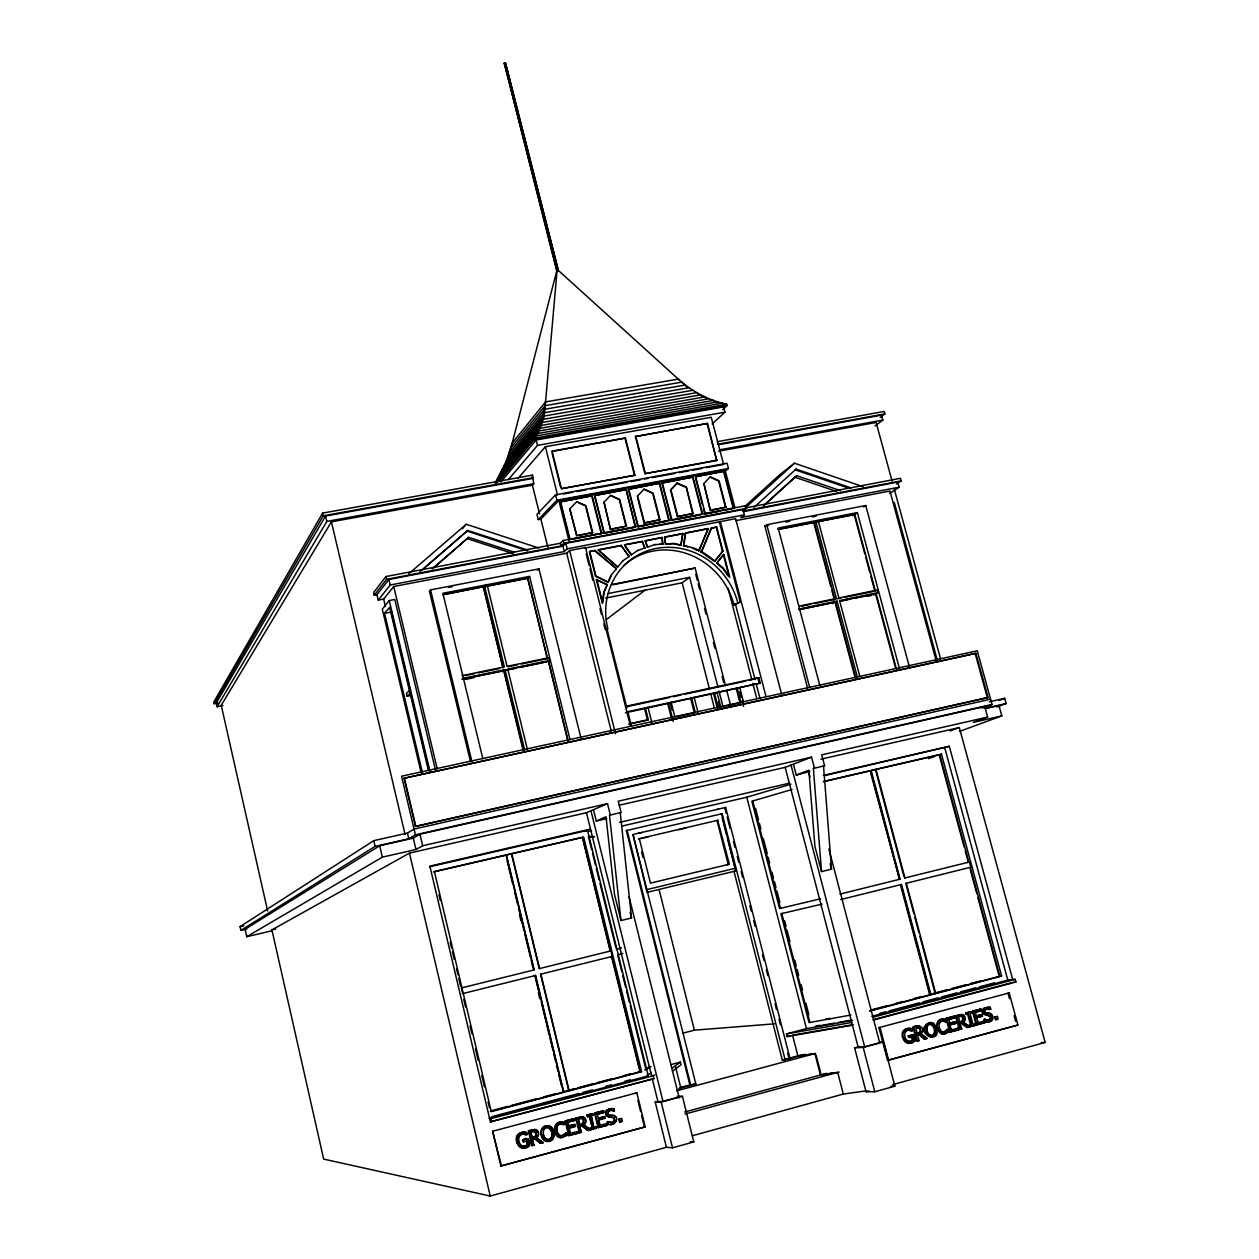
<?xml version="1.0" encoding="UTF-8"?>
<svg xmlns="http://www.w3.org/2000/svg" width="1259" height="1259" viewBox="0 0 1259 1259"><rect width="100%" height="100%" fill="white"/><g stroke="black" fill="none" stroke-linecap="round" stroke-linejoin="round"><path stroke-width="1.5" d="M616.281 1120.022L616.312 1119.109M544.455 414.29L557.17 269.347L686.769 386.796M722.745 409.6L727.041 405.634L726.695 404.312C708.738 400.283 691.931 391.486 678.302 379.116L545.54 401.889L542.535 419.452L536.838 433.663L496.172 483.346M936.051 1032.978L936.098 1030.082M680.867 545.367L682.819 533.486L680.867 545.367L673.046 543.715L665.208 544.156L673.471 543.384L681.292 545.037M683.511 545.934L685.164 533.297L708.361 528.56L699.013 550.875C697.344 547.539 675.485 544.03 688.185 546.925M683.936 545.603L685.604 532.95L708.361 528.56M964.504 1018.814L963.717 1021.191M507.692 460.511L557.17 269.347L557.973 270.858L556.73 271.047L504.277 63.107L505.52 62.95L558.304 270.37L505.52 62.95M713.428 400.409L538.191 431.129L495.369 482.512L506.134 461.439L512.177 443.152L545.54 401.889M556.793 1126.301L556.635 1131.054M539.891 428.973L544.297 416.068M698.572 551.206L707.92 528.906M701.027 552.418L711.13 528.292L716.67 526.97L722.934 551.017L714.955 561.058C700.272 549.396 692.057 546.233 714.514 561.388L722.934 551.017M701.468 552.087L711.571 527.946M992.265 1018.799L989.086 1021.647M607.31 584.569L603.785 592.186L602.274 603.077L596.373 579.691L607.31 584.569L604.178 591.872L602.652 602.762L596.766 579.36M589.826 553.661L595.523 576.276L607.987 582.429L611.119 575.143L616.454 568.753L595.003 550.435L589.731 551.442L595.9 575.961L608.38 582.114L611.512 574.828M616.076 1120.888L613.589 1123.547L609.86 1124.303M926.781 1025.739L926.876 1032.238M496.644 482.213L506.842 462.179M921.179 1032.71L921.761 1031.593M938.6 1023.252L940.221 1021.379L943.133 1020.876M543.211 1129.953C548.735 1121.092 557.58 1137.758 548.782 1139.489M935.689 1034.174L932.179 1037.148M216.296 703.041L325.562 516.033L532.415 478.483L532.431 475.131L322.619 513.121L213.841 701.908L214.25 703.734L218.106 702.963M214.25 703.734L323.248 515.812L322.619 513.121M537.923 1135.398L536.192 1137.585L543.164 1142.668L536.192 1137.585M222.89 705.528L217.13 706.692L326.821 521.415L325.562 516.033M943.148 1034.001L947.901 1031.562L947.319 1029.374L943.148 1032.333M532.431 475.131L533.722 483.708L532.4 485.171L331.416 521.84L221.222 705.292L267.648 910.981M552.465 1139.112L553.787 1133.619L551.426 1127.592A5.791 5.477 -88.8 0 0 548.2 1125.766M562.726 1137.459L566.723 1135.036L566.157 1132.722L561.467 1135.917M556.73 271.047L558.304 270.37M745.863 507.818L900.515 478.278L901.224 480.859L742.731 511.185L746.461 508.337L745.769 505.677L563.229 540.489L560.334 543.243L385.962 576.543L373.624 592.533L374.253 595.239L376.96 594.72L388.905 579.455L562.946 546.138L565.842 543.384L742.983 509.533L744.384 514.837L740.67 517.654L899.115 487.202L897.714 482.055L743.14 511.642M374.253 595.239L386.623 579.329L561.01 545.965L563.906 543.211L746.461 508.337M376.96 594.72L378.251 600.102L390.227 585.01L564.3 551.552L567.211 548.83L744.384 514.837M378.251 600.102L383.649 599.064L393.721 586.521L566.707 553.22L569.619 550.529L585.498 547.476L630.523 726.396M510.902 447.811L545.163 405.634L681.78 382.138M599.347 551.332L617.713 567.022L623.032 560.648M509.454 452.422L544.659 409.269L685.384 385.002M435.567 770.398L394.807 599.473L389.283 600.543L382.28 609.12L421.261 773.231M507.865 456.97L544.061 412.795L689.082 387.725M506.134 461.439L543.353 416.194L692.906 390.259M504.245 465.846L542.535 419.452L696.825 392.635M502.231 470.158L541.606 422.583L700.838 394.854M422.41 772.664L384.562 613.353L389.582 607.294L428.438 770.571M500.075 474.375L540.567 425.573L704.946 396.884M497.793 478.483L539.434 428.422L709.147 398.741M495.338 483.393L536.838 433.663L717.787 401.904M496.455 482.685L535.39 436.055L722.21 403.21M499.005 481.615L534.178 439.627L727.041 405.634M500.83 481.961L536.177 439.973L723.595 406.925M462.478 528.749L466.239 524.279L538.679 548.011M534.178 439.627L533.847 438.274L538.616 432.655M508.416 479.585L537.514 445.371L724.964 412.165L723.248 405.603M424.047 568.36L467.75 530.448L527.977 550.152M904.765 1031.782C906.228 1027.549 914.27 1033.482 911.862 1028.697L910.902 1028.493A9.191 8.341 76.8 0 0 907.44 1028.619C896.88 1031.939 907.157 1050.1 915.073 1040.674L913.483 1034.615L908.132 1035.889L909.36 1037.479L908.132 1035.889M517.89 478.514L545.383 446.709L711.256 417.264L723.61 464.461L706.236 467.656M433.946 567.667L468.647 537.31L514.522 552.292M581.217 739.127L538.946 568.879L430.547 589.904L429.429 591.179L470.551 761.915M703.451 483.975L710.123 476.909L719.078 480.781L725.987 507.172L710.344 510.43L703.891 483.598L710.344 510.43M557.281 1125.483L559.484 1123.972L562.757 1124.004M670.496 490.129L677.216 483.031L686.234 486.903L693.127 513.436L677.358 516.709L670.496 490.129L677.216 483.031M637.243 496.329L644.01 489.184L653.106 493.087L659.952 519.747L644.073 523.052L659.952 519.747M603.675 502.593L610.505 495.416L619.664 499.319L626.478 526.12L610.473 529.441L604.052 502.231L610.473 529.441M723.988 472.219L728.442 468.49L727.057 463.218L555.565 494.818L536.979 514.349L538.27 519.574L540.851 519.086L558.87 500.468L724.995 469.717L734.863 507.408M561.467 488.712L634.945 475.225L625.424 438.038L552.04 451.131L561.467 488.712L634.945 475.225M576.575 535.893L569.792 508.919L576.685 501.696L585.907 505.614L592.706 532.557L578.322 535.563M538.27 519.574L556.919 500.216L728.442 468.49M569.178 537.876L560.176 501.948L592.139 495.716L601.676 533.391L571.523 539.419M551.678 451.525L625.424 438.038M443.042 594.815L483.566 586.663L503.049 667.978M484.699 587.717L487.202 585.167L507.078 666.357L548.893 657.733L549.569 660.487L507.755 669.127L527.364 749.278M635.402 436.59L707.542 423.402L716.717 460.511L644.923 473.699L635.402 436.59L707.542 423.402M576.685 501.696L585.529 505.976L592.328 532.903M569.792 508.919L576.937 535.547L592.706 532.557M560.176 501.948L592.139 495.716M603.454 531.361L594.405 495.605L626.101 489.421L635.669 526.907L603.927 533.234L635.26 527.253L626.101 489.421M596.357 1128.221L595.46 1126.711L596.357 1128.221L589.936 1129.779L583.515 1124.775C586.222 1123.028 586.159 1118.149 582.996 1116.969M583.515 1124.775C587.402 1123.831 586.537 1116.481 582.162 1116.764M610.505 495.416L619.271 499.681L626.085 526.467M536.68 1137.632C539.969 1135.649 539.041 1129.465 534.855 1129.512M526.892 578.967L529.598 576.402L570.028 739.694M410.45 689.68L406.452 693.473L407.113 696.227L410.749 695.472M537.577 570.185L538.946 568.879M407.113 696.227L411.111 692.466M637.4 524.893L628.304 489.31L659.732 483.188L669.347 520.486M644.923 473.699L717.158 460.133M947.193 1029.421L948.137 1029.327L948.719 1031.514C937.687 1042.798 930.275 1014.99 945.54 1019.601L946.123 1021.804L942.314 1020.923M712.153 423.953L724.964 412.165M644.01 489.184L652.697 493.449L659.543 520.109M753.999 507.377L796.066 469.088L851.32 487.973M765.787 503.553L796.664 475.697L840.414 490.632M763.316 506.102L796.664 475.697M607.641 1111.666L610.096 1110.517M608.978 1110.989L607.829 1113.554L609.325 1115.222M585.498 547.476L584.758 548.153L735.602 518.629L781.666 694.559M744.525 506.716L780.265 474.265L794.508 463.218L863.044 486.682M746.618 506.716L794.508 463.218M628.304 489.31L659.732 483.188M671.031 518.488L661.904 483.078L693.064 477.004L702.711 514.128M589.354 551.788L595.003 550.435M566.031 1132.754L567.242 1135.083L566.487 1135.744L560.113 1137.648M661.904 483.078L693.064 477.004M432.152 568.879L468.647 537.31M667.522 520.833L637.872 526.766L647 525.019M408.797 573.774L466.239 524.279M420.128 571.555L467.75 530.448M692.686 513.798L686.234 486.903M621.238 545.635L629.012 556.541L621.238 545.635L597.931 550.12M710.123 476.909L718.637 481.143L725.53 507.534M913.53 1041.335L915.073 1040.674M695.188 476.909L724.067 471.259L733.745 508.211L723.799 510.367M642.31 541.575L644.876 548.106L642.31 541.575L625.88 544.738M671.503 520.345L700.791 514.49M677.358 516.709L693.127 513.436M617.713 567.022L598.308 549.79L621.631 545.289M616.454 568.753L594.626 550.765M644.923 541.055L662.155 537.483L662.974 543.967L659.417 544.486M654.696 544.754L662.974 543.967M664.988 542.456L664.768 536.979L682.819 533.486M502.42 671.802L505.032 669.678L524.641 749.876M677.389 1090.64L680.789 1087.87L695.849 1084.046L633.009 834.512L647.047 892.332L735.791 870.929L727.466 838.368M703.388 508.431L704.835 513.987L733.745 508.211M528.481 1145.895C532.274 1143.55 527.615 1134.784 522.737 1140.166L523.146 1141.882L526.86 1141.063L527.773 1144.856L524.515 1146.068M529.819 1145.265C520.911 1155.668 509.328 1136.216 521.383 1132.471A9.726 9.222 -87 0 1 525.192 1132.313C529.252 1133.604 526.435 1135.996 523.177 1133.997M711.13 528.292L716.67 526.97M486.257 586.127L527.899 578.023L547.476 658.819L527.568 578.337M796.066 469.088L795.106 469.827L850.281 488.697M568.187 740.811L548.499 661.29L567.809 741.032M606.256 619.633L645.316 589.952M880.183 417.469L884.888 413.912L884.211 411.441L717.158 441.689M875.021 425.935L882.858 420.081L881.505 415.124L719.078 444.616M404.076 778.251L975.898 653.327L988.047 697.502L415.454 826.423L404.076 778.251L975.898 653.327M672.385 1071.22L681.04 1064.799L680.379 1062.108L670.984 1064.595M725.499 685.604L695.125 568.045L613.243 584.727M671.692 1068.45L680.379 1062.108M678.129 1089.822L680.789 1087.87L675.422 1066.294M605.374 598.119L682.126 582.791L689.633 577.314L718.008 687.288M807.586 688.106L764.858 526.089L766.762 524.72L865.736 505.52L909.486 667.254M622.638 560.979L629.406 556.21M637.904 550.277L631.152 555.046L625.078 546.5M648.18 1074.793L651.391 1072.558M927.301 1025.125C934.178 1019.837 939.245 1035.874 930.92 1035.685M813.078 523.02L818.224 520.722L838.856 597.946L877.035 590.078L877.728 592.69L873.447 595.082M814.211 523.461L818.224 520.722M549.679 1139.143C553.63 1136.515 552.009 1129.008 547.775 1127.513M650.856 1066.483L646.056 1069.725L630.24 1005.768M644.702 1070.04L649.534 1066.798M896.518 483.991L901.224 480.859M863.627 506.921L865.736 505.52M852.673 515.718L857.363 512.602L899.776 669.757M889.531 493.528L899.115 487.202M624.134 565.134A69.985 65.248 54.7 0 1 734.013 604.918L740.245 601.991L719.456 522.265M740.245 601.991L734.013 604.918M246.654 929.032L240.925 930.37L240.076 926.64L373.75 840.666L407.46 833.065L414.054 829.051L990.565 699.186M544.722 1126.443C539.009 1129.559 540.977 1139.93 547.036 1141.409M240.925 930.37L375.088 846.394L408.797 838.762L415.423 834.827L992.029 704.473L977.252 650.793L401.574 776.221L415.423 834.827M551.552 1140.009L549.176 1141.173M985.64 708.534L998.969 705.512L1001.834 715.899L973.27 722.398L987.654 717.079L984.758 706.504L419.955 834.213L413.298 838.132L379.714 845.749L245.08 929.221L246.748 936.696L271.645 930.873M415.454 826.423L988.047 697.502M912.413 1040.312L911.469 1036.724L913.2 1040.264L909.942 1041.461M913.2 1040.264L909.014 1041.602M912.633 1041.996C904.245 1048.322 897.305 1031.152 906.653 1028.666A9.175 8.325 76.8 0 1 910.115 1028.556L911.862 1028.697M246.748 936.696L382.374 857.143L415.974 849.495L422.678 845.749L607.515 803.651L610.316 814.872L609.513 815.234L620.97 920.549L631.53 917.968L620.262 812.763L621.065 812.417L618.263 801.196L811.567 757.178L814.431 768.069L813.393 768.462L821.513 871.59L831.507 869.151L823.543 766.133L824.582 765.74L821.718 754.865L987.654 717.079M984.743 1008.081L986.301 1007.357M651.784 722.32L648.023 707.448L644.561 708.502L647.504 720.148L628.713 724.224M526.057 1145.517L527.773 1144.856M833.631 600.039L836.369 598.466L815.738 521.195M832.939 603.502L837.046 601.141L857.395 677.311M527.474 1146.587L524.987 1147.736M674.84 716.812L671.173 702.459L668.56 703.01L667.711 703.498L671.472 718.291M671.173 702.459L670.323 702.931L672.149 710.107M647.504 720.148L648.338 719.676L645.379 708.014M677.169 1096.243L682.409 1096.321L693.772 1141.929L672.495 1147.83L666.42 1147.279L490.255 1196.05L323.657 1159.098L271.913 929.882L409.458 853.114L586.458 812.716L607.515 803.651M697.974 712.248L694.197 697.486L690.719 698.54L694.37 712.83L675.831 716.859M720.73 706.803L717.063 692.544L714.482 693.111L713.57 693.599L717.362 708.298M743.581 702.302L739.788 687.65L736.295 688.689L739.962 702.884L721.659 706.881M648.196 707.857L760.294 683.07L758.894 677.688L749.388 680.332M694.37 712.83L695.251 712.358L691.6 698.053M739.962 702.884L740.906 702.412L737.223 688.201M593.571 810.041L596.294 821.025L606.02 816.761L614.518 894.519L620.97 920.549M489.027 1118.291L648.228 1075.878L587.528 830.358L586.049 830.987L591.651 831.145M610.552 950.954L582.539 837.455L609.702 949.144M988.551 1020.105L990.739 1018.043L988.583 1015.399M689.963 1085.4L626.337 830.594L627.092 830.295L690.813 1085.4M619.286 805.209L785.175 767.345L811.567 757.178M941.795 1021.033C937.105 1022.89 938.931 1030.901 943.18 1032.223M560.003 1124.004C554.889 1125.798 556.384 1134.564 561.105 1135.901M931.754 1035.559C936.617 1033.702 934.414 1024.653 929.63 1024.228M907.66 1030.255C902.797 1032.002 904.513 1040.249 908.919 1041.508M793.5 764.433L796.286 775.072L808.876 770.209L814.919 846.363L821.513 871.59M809.883 771.389L796.286 775.072M522.029 1134.265C517.008 1135.87 518.047 1143.801 522.092 1145.958M999.205 700.445L1004.698 698.336L1006.13 703.529L996.955 706.991M981.17 707.873L984.758 706.504M982.996 707.92L992.029 704.473M929.583 1024.307C924.893 1026.085 926.844 1034.127 930.92 1035.575M717.473 809.443L718.338 809.128M735.791 870.929L734.028 871.433L782.311 1060.094L790.054 1058.677L725.64 807.428L724.775 807.759L726.207 813.393M929.158 1022.717C922.202 1024.779 924.94 1037.29 931.754 1037.306M721.234 814.038L722.084 813.707L785.16 1059.999M950.12 730.975L959.311 727.576L1045.159 1042.421L892.71 1084.629M959.421 731.432L1001.834 715.899M717.677 820.333L729.37 864.178L727.183 864.839M824.96 775.56L949.317 746.304L1012.708 979.581M609.561 1108.88L607.814 1109.667A4.768 4.485 87.4 0 0 606.146 1111.744L606.586 1115.71L608.695 1117.174M928.497 758.673L934.052 756.738M937.75 755.447L941.464 754.141L1001.613 976.071L869.686 1011.103M637.51 550.624L645.285 547.759M655.121 544.407L647.362 547.256L645.537 542.613M622.859 953.362L617.681 954.967L621.867 971.901M621.836 826.109L746.792 797.215L790.935 784.168M792.068 789.472L751.859 801.243L779.573 908.557L820.6 898.784M735.13 868.332L721.659 813.881M616.328 949.475L621.521 947.964M692.466 1135.728L843.31 1094.055L866.365 1090.829M859.157 1046.575L854.593 1047.818L866.035 1091.71L869.072 1090.861M866.035 1091.71L874.785 1091.758L894.897 1086.187L883.299 1041.996L879.443 1042.184M684.723 1112.012L821.151 1074.808L835.551 1072.558M822.993 1074.305L826.659 1073.297M685.069 1114.058L839.139 1072.007M636.834 1092.812L492.615 1131.259L500.846 1166.023L645.222 1126.868L636.834 1092.812L636 1092.796M1009.214 992.91L878.971 1027.627L887.564 1060.377L1017.933 1025.015L1009.214 992.91L1007.987 993.021L1009.513 998.686M500.846 1166.023L645.222 1126.868M887.564 1060.377L1017.933 1025.015M532.352 1139.206L533.753 1145.045L532.352 1139.206L534.461 1138.64L540.268 1143.282L543.164 1142.668M579.722 1126.38L581.139 1132.171L579.722 1126.38L581.815 1125.814L588.11 1130.472L590.487 1129.827L584.05 1124.806M919.526 1034.552L916.835 1035.103L919.526 1034.552L924.956 1038.974L927.112 1038.392L921.069 1033.576C926.545 1028.178 917.795 1023.079 912.964 1027.234L916.615 1041.051L919.086 1040.563L917.622 1035.071M959.437 1023.567L962.144 1023.016L967.51 1027.407L969.65 1026.825L963.654 1022.04C967.069 1019.743 964.819 1013.401 960.57 1014.534M532.84 1139.253L534.949 1138.687L540.772 1143.329M580.257 1126.412L582.35 1125.845M908.573 1037.51L912.256 1036.692M962.144 1023.016L960.255 1023.52L961.719 1028.981L959.248 1029.484L955.565 1015.745L962.82 1015.147M566.676 1132.754C564.819 1136.735 558.319 1137.145 557.045 1132.423M612.582 1115.317C621.553 1116.308 614.298 1127.922 607.719 1124.035L607.121 1121.612L611.386 1122.509L614.597 1121.061L614.187 1117.787L610.914 1117.284M610.174 1122.446L607.672 1121.643L607.719 1124.035M948.137 1029.327C946.658 1032.553 941.354 1033.639 939.56 1030.067M988.677 1021.852L984.774 1021.663L984.16 1019.397L987.308 1020.12M618.72 1119.015L621.474 1118.448L622.151 1121.218C617.964 1124.617 618.736 1114.719 619.963 1121.816M994.61 1017.067L997.427 1016.469L998.135 1019.098L996.168 1019.633L994.61 1017.067L996.168 1019.633M568.36 1126.191C577.094 1121.722 578.463 1127.639 568.785 1127.907L570.091 1133.336L577.409 1131.542L577.818 1133.257L568.675 1135.555L565.149 1120.966L574.293 1118.669L574.702 1120.4L567.4 1122.194L568.045 1124.854M599.457 1125.373L606.744 1123.579L607.153 1125.294L598.056 1127.576L594.516 1113.05L603.612 1110.768L604.037 1112.484L597.301 1114.294L598.277 1118.275L604.54 1116.591L604.965 1118.307L598.686 1120.006L600.008 1125.404L598.576 1121.769M949.931 1023.221L948.924 1019.444L955.014 1017.807L954.59 1016.17L946.013 1018.326L949.679 1032.081L958.256 1029.925L957.831 1028.304L950.907 1030.004L951.725 1029.956L949.538 1024.889L956.053 1023.299L955.612 1021.679L949.097 1023.268L955.612 1021.679M976.354 1016.076L975.347 1012.315L981.406 1010.678L980.966 1009.073L972.436 1011.197L976.118 1024.905L984.648 1022.764L984.208 1021.143L977.314 1022.843L978.164 1022.78L976.795 1017.697L975.945 1017.744L982.429 1016.17L982.004 1014.549L975.52 1016.123L982.004 1014.549M595.806 1128.19L590.487 1129.638L590.141 1128.143L592.422 1127.718L589.605 1116.119L587.323 1116.576L586.962 1115.081L592.281 1113.648L593.178 1115.159L590.896 1115.6L593.178 1115.159M595.995 1126.742L593.697 1127.183L591.431 1115.631M974.938 1025.393L969.304 1026.746L968.942 1025.345L971.35 1024.873L968.423 1013.951L966.015 1014.439L965.637 1013.039L971.256 1011.685L971.633 1013.086L970.059 1013.511L972.987 1024.417L974.56 1023.992L974.938 1025.393L966.676 1027.454L961.309 1023.063M534.508 1129.543L528.387 1130.865L531.896 1145.548L533.753 1145.045M540.268 1143.282L542.66 1142.621M568.675 1135.555L577.818 1133.257M582.697 1116.796L575.772 1118.102L579.297 1132.675L581.139 1132.171M581.815 1125.814L587.575 1130.425L589.936 1129.779M598.056 1127.576L607.153 1125.294M619.397 1121.785L622.151 1121.218M916.615 1041.051L919.086 1040.563M918.724 1034.599L924.153 1039.021L927.112 1038.392M949.679 1032.081L958.256 1029.925M959.248 1029.484L961.719 1028.981M976.118 1024.905L984.648 1022.764M995.318 1019.68L997.285 1019.145M531.896 1145.548L534.241 1145.108M579.297 1132.675L581.658 1132.219M679.986 1087.634L691.38 1084.566M782.311 1060.094L802.581 1054.633M787.646 1053.043L789.094 1058.709L805.304 1054.35M676.791 1090.798L815.627 1053.39M912.964 1027.234L918.031 1026.006L920.298 1026.604M528.387 1130.865L532.463 1129.937M565.149 1120.966L574.293 1118.669M575.772 1118.102L581.863 1116.78M586.962 1115.081L592.816 1113.68M594.516 1113.05L603.612 1110.768M946.013 1018.326L954.59 1016.17M955.565 1015.745L959.594 1014.833M965.637 1013.039L971.256 1011.685M972.436 1011.197L980.966 1009.073M966.015 1014.439L967.589 1014.014L970.516 1024.92L971.35 1024.873M531.518 1135.728L530.637 1132.046L535.295 1131.495M567.4 1122.194L574.702 1120.4M578.007 1119.267C588.787 1113.963 580.871 1132.266 578.448 1121.092M587.323 1116.576L589.605 1116.119M596.75 1114.278L604.037 1112.484M948.106 1019.507L955.014 1017.807M960.098 1016.375L958.461 1016.816L959.846 1021.993C965.102 1022.701 964.315 1013.951 959.264 1016.438M974.513 1012.378L981.406 1010.678M612.834 1110.658L614.408 1111.036L613.841 1108.723L611.229 1108.518M524.578 1134.139L526.797 1134.863L526.231 1132.502M563.324 1124.381C564.111 1119.88 567.085 1127.403 560.979 1123.783M908.337 1030.114L912.445 1030.916M943.479 1021.112L946.123 1021.804M987.56 1020.246C1001.235 1013.825 978.684 1017.949 982.445 1010.08A4.517 4.045 75.1 0 1 983.893 1008.144L990.188 1007.263C992.832 1011.858 985.23 1006.287 984.821 1010.82L985.671 1013.007L988.425 1013.448M666.42 1147.279L655.199 1101.924L662.974 1101.342L678.884 1097.03M604.54 1116.591L598.277 1118.275M575.206 1124.523L568.879 1126.223L567.919 1122.225M785.175 767.345L858.15 1047.095L864.634 1046.796L879.679 1042.735L828.863 848.975M655.199 1101.924L661.164 1102.081L682.409 1096.321M854.593 1047.818L863.202 1047.425L883.299 1041.996M531.959 1137.585L535.925 1135.697L535.28 1131.715M579.345 1124.759C582.76 1125.2 585.325 1120.636 582.13 1118.684M522.737 1140.166L528.292 1138.844M598.151 1119.975L602.841 1118.7M908.935 1035.858L913.483 1034.615M917.229 1033.529C923.209 1034.001 921.021 1024.606 915.844 1028.304L917.229 1033.529L916.426 1033.576C921.147 1034.457 921.383 1026.258 916.694 1027.911M568.785 1127.907L575.631 1126.238M950.356 1024.842L956.053 1023.299M976.795 1017.697L982.429 1016.17M492.489 1110.454L507.645 1106.425M511.422 1105.433L536.051 1098.887M543.62 1096.872L554.983 1093.866M562.568 1091.852L573.931 1088.83M577.708 1087.823L592.863 1083.81M596.656 1082.803L611.795 1078.774M623.158 1075.768L630.743 1073.754M871.039 1009.97L886.053 1005.988M895.432 1003.502L902.939 1001.503M914.207 998.513L921.714 996.514M932.966 993.524L947.98 989.543M951.741 988.551L966.755 984.569M970.516 983.562L981.768 980.572M490.302 1111.54L563.418 1092.135L535.232 975.536M568.407 1090.703L640.359 1071.692L611.921 956.462M869.969 1010.741L930.291 994.72L900.956 884.573M641.586 1071.677L491.262 1111.587L434.402 871.543L583.641 836.999L641.586 1071.677L638.313 1071.739M852.453 1025.219L787.174 1036.566L786.497 1033.907L806.468 1028.603L852.563 1020.372M815.753 1026.305L819.546 1025.298M787.174 1036.566L790.762 1035.606M491.954 1116.654L579.14 1093.441M582.933 1092.434L592.407 1089.916M605.673 1086.375L611.37 1084.865M624.637 1081.339L630.318 1079.813M879.947 1013.353L885.581 1011.858M889.342 1010.851L919.369 1002.856M923.13 1001.849L938.144 997.852M941.889 996.86L956.919 992.863M960.664 991.856L975.694 987.859M979.439 986.867L994.453 982.87M871.826 1016.312L1007.798 980.1L1015.179 979.329L1015.919 981.989L873.305 1020.058M586.458 812.716L651.564 1075.831L654.822 1074.966M489.704 1118.968L653.248 1075.8L653.94 1078.633L490.396 1121.848L429.87 866.129L590.502 829.067M872.644 1017.319L1015.179 979.329M490.396 1121.848L653.94 1078.633M873.085 1019.711L1011.544 982.76M682.976 1033.151L694.354 1030.177L774.474 1023.835M782.657 913.31L781.792 913.53L809.883 1022.355M781.32 908.117L780.438 908.337L752.74 801.07L753.622 800.897M568.769 1090.703L540.567 974.214L612.299 956.384L610.945 950.875L539.23 968.643L511.909 855.805M839.926 894.095L900.106 879.175L871.181 770.555L939.781 754.739L968.863 862.116M904.387 878.105L969.446 861.974L970.862 867.199L905.788 883.377L913.877 913.735M462.383 993.666L535.579 975.473L563.78 1092.135L562.317 1092.12M840.807 899.54L901.507 884.447L930.857 994.657L928.591 994.878L935.705 993.382L906.338 883.251M646.386 889.704L735.571 868.206M729.37 864.178L650.462 883.126L639.304 838.573M821.985 904.104L780.91 913.766L809.018 1022.623L850.927 1015.022M638.329 838.95L718.118 820.176M641.114 838.431L648.605 836.684M678.538 829.697L686.029 827.95M271.913 929.882L275.737 928.985M626.337 830.594L725.64 807.428M633.009 834.512L722.084 813.707M638.376 833.316L642.2 832.435M240.076 926.64L243.9 925.743M619.538 822.379L789.314 783.208M823.26 775.387L949.317 746.304M429.555 866.806L587.528 830.358M823.638 781.43L941.464 754.141M433.568 871.952L506.134 855.144L533.879 969.965M582.539 837.455L506.464 855.003L534.225 969.886L461.345 987.969L462.242 991.73M823.292 781.776L870.646 770.744L899.556 879.301L870.63 772.806M820.884 759.193L959.311 727.576M609.513 815.234L621.065 812.417M813.393 768.462L824.582 765.74M596.294 821.025L606.822 818.602M967.132 862.509L969.446 861.974M989.464 701.767L1004.698 698.336M985.183 708.266L1006.13 703.529M609.387 951.206L610.945 950.875M629.531 723.768L648.338 719.676M625.629 706.33L758.894 677.688M625.928 706.881L669.615 697.486M673.408 696.668L681.009 695.031M684.802 694.213L745.596 681.15M627.013 711.839L760.294 683.07M625.408 712.783L644.403 708.675M610.757 956.714L612.299 956.384M462.037 675.642L504.355 666.908L484.495 585.703L487.202 585.167M799.591 606.035L836.369 598.466M464.964 675.642L474.564 673.659M478.404 672.873L499.54 668.513M507.975 666.766L517.465 664.815M521.257 664.028L547.822 658.551M801.778 606.177L810.953 604.273M814.636 603.517L834.827 599.347L814.243 522.233L777.7 529.347M837.298 598.843L841.106 598.056M844.931 597.27L873.51 591.368M462.698 678.428L505.032 669.678M798.474 609.104L837.046 601.141M877.728 592.69L839.548 600.574L859.913 676.76M461.801 679.215L504.056 670.48L523.618 750.521M506.763 669.914L548.499 661.29M798.804 609.576L835.535 601.975L855.821 678.003M839.91 601.078L876.122 593.587L896.487 669.143M463.406 679.073L503.726 670.748M506.433 670.181L515.907 668.23M519.699 667.443L546.249 661.951M800.142 609.482L833.175 602.652M841.295 600.984L850.816 599.016M854.625 598.23L869.875 595.066M466.035 679.325L473.699 677.751M867.734 596.262L871.543 595.476M987.827 1021.899C996.546 1022.308 993.241 1009.986 985.435 1013.385M534.209 975.756L535.579 975.473M608.05 593.556L689.633 577.314M611.654 584.569L695.125 568.045M384.562 613.353L391.801 611.937M448.393 587.497L452.186 586.757M764.858 526.089L768.667 525.349M785.758 522.044L789.55 521.305M812.354 516.882L816.147 516.143M529.598 576.402L442.869 593.288L482.842 758.721M857.363 512.602L778.172 528.025L819.751 685.211M443.341 594.5L483.566 586.663M816.713 521.745L854.751 514.333L875.414 590.975M487.847 586.08L525.664 578.699M779.132 529.315L813.739 522.579L830.798 586.489M818.114 521.714L854.231 514.679L864.807 553.913M735.791 520.675L889.924 491.01L936.129 660.629M642.704 541.228L624.464 544.754L631.562 554.715M662.155 537.483L645.332 540.725L647.771 546.925M664.343 537.31L682.394 533.832M610.867 529.095L626.478 526.12M710.784 510.068L725.987 507.172M601.676 533.391L570.028 539.434L560.538 501.57M650.651 524.326L667.097 521.195M677.279 519.243L700.35 514.852M704.835 513.987L720.006 511.091M724.067 471.259L695.629 476.531L705.276 513.641M594.405 495.605L625.707 489.798M563.308 494.016L572.971 492.222M576.827 491.514L586.489 489.735M590.345 489.027L627.045 482.26M630.901 481.552L640.563 479.773M644.435 479.049L648.291 478.341M652.146 477.633L675.328 473.353M679.199 472.644L688.846 470.866M692.718 470.158L702.365 468.364M560.947 1122.099C553.063 1122.572 553.252 1134.595 559.437 1137.381M323.248 515.812L533.076 477.743M717.819 444.222L884.888 413.912M326.821 521.415L533.722 483.708M720.4 449.683L882.858 420.081M718.559 451.21L876.107 422.473L892.112 481.174M825.825 1019.129L829.634 1018.437M825.998 1019.318L829.807 1018.625M815.738 1026.478L834.67 1023.095M838.463 1022.418L849.825 1020.388M942.582 1019.255C934.808 1019.884 936.255 1032.49 942.802 1033.907M579.817 1118.779L581.123 1118.543M532.463 1131.558C537.971 1129.449 537.908 1138.498 532.447 1137.632L530.637 1132.046M533.847 438.274L726.695 404.312L713.727 401.936M786.497 1033.907L851.729 1022.481M853.397 1024.606L792.556 1035.134L798.001 1056.317L814.903 1053.578L820.443 1074.997L837.707 1072.4L843.31 1094.055M547.822 1141.409C555.109 1141.724 555.959 1131.92 551.93 1127.639A5.791 5.492 -88.8 0 0 548.704 1125.798L545.525 1125.924M547.397 1125.735C537.719 1125.42 539.529 1142.181 548.326 1141.472M523.492 1146.241L525.003 1146.115M798.001 1056.317L812.102 1053.972M930.401 1022.513C908.715 1031.467 946.831 1048.763 934.571 1024.354A5.477 4.957 76.2 0 0 931.581 1022.591L929.598 1022.576M547.382 1127.482C541.244 1128.08 542.598 1138.136 547.46 1139.631M547.854 1139.647L549.286 1139.537M609.529 1110.501L611.213 1110.344M611.795 1108.549L607.263 1109.651A4.768 4.485 87.4 0 0 605.595 1111.728L606.035 1115.679L610.08 1117.331M610.835 1122.477C614.266 1123.185 615.997 1117.504 612.157 1117.3M523.65 1134.044C516.284 1133.147 516.725 1145.454 522.989 1146.225M503.993 63.705L505.221 63.548M998.403 976.417L1001.613 976.071M1013.432 982.24L1015.919 981.989M990.188 1007.263L987.465 1007.137M990.786 1009.435L985.01 1009.388L983.971 1010.883L984.821 1013.07M971.633 1013.086L970.421 1011.748M942.849 1019.286L945.54 1019.601M996.577 1016.532L997.427 1016.469M985.12 1019.302L984.27 1019.365L988.409 1020.199M959.846 1021.993L959.028 1022.056C962.836 1022.78 964.315 1016.58 960.444 1016.233M878.971 1027.627L880.072 1027.549L888.681 1060.346M983.373 1021.191L984.208 1021.143M984.774 1021.663L987.591 1021.899M974.56 1023.992L974.088 1025.456M968.942 1025.345L970.154 1026.699M966.676 1027.454L967.51 1027.407M957.831 1028.304L956.997 1028.351L957.438 1029.972M947.901 1031.562L948.719 1031.514M924.153 1039.021L924.956 1038.974M1041.24 1042.578L1045.159 1042.421M789.094 1058.709L790.054 1058.677M562.144 1122.068C551.71 1120.305 552.229 1138.529 561.907 1137.743M646.575 1075.91L648.228 1075.878M651.564 1075.831L653.248 1075.8M609.529 1117.3L611.481 1117.315M609.608 1115.317L611.669 1115.332M693.284 1084.062L695.849 1084.046M890.979 1086.187L894.897 1086.187M988.315 1015.305L983.814 1013.747L983.295 1010.017A4.517 4.045 75 0 1 984.743 1008.081M524.027 1148.051C515.86 1148.712 513.703 1134.233 521.856 1132.518A9.742 9.238 -87 0 1 525.68 1132.36L526.718 1132.549M567.667 1090.703L569.131 1090.703L540.914 974.151M611.119 1115.317L613.149 1115.348M589.448 837.156L593.178 837.204M593.933 836.511L588.378 836.417L591.651 849.605M588.913 836.794L594.484 836.873M534.021 1129.496L535.343 1129.559M613.841 1108.723L613.857 1111.005M621.474 1118.448L621.584 1121.187M604.965 1118.307L603.99 1116.56M522.516 1146.178L523.964 1146.288M606.744 1123.579L606.602 1125.263M610.646 1110.312L612.33 1110.407M592.422 1127.718L589.07 1116.104M909.801 1041.571L907.298 1041.272M590.141 1128.143L591.038 1129.669M548.357 1139.694L544.643 1138.089M577.409 1131.542L577.283 1133.226M690.2 1141.645L693.772 1141.929M570.091 1133.336L569.304 1127.954M931.723 1035.638L928.607 1034.867M492.615 1131.259L501.507 1166.133M526.86 1141.063L527.285 1144.809M561.624 1122.037L563.151 1122.194M610.159 1115.348L607.593 1114.325M988.913 1013.542L991.824 1015.195M562.631 1122.162L564.189 1122.43M611.78 1110.391L614.266 1111.067M467.451 538.695L513.216 553.63M467.152 531.156L527.301 550.812M794.744 477.177L836.558 491.435M676.791 483.393L685.809 487.264M596.373 579.691L606.932 584.884M535.704 1129.732L538.049 1132.502M698.005 394.114L706.74 398.458M691.317 547.586L697.124 550.482M613.951 1115.568L615.73 1117.048M920.266 1033.623L926.309 1038.423M964.315 1023.299L968.816 1026.888M728.253 576.118L722.839 568.517L716.607 563.182L723.358 554.684L728.867 575.867M927.379 1033.309L927.946 1034.19M904.702 1038.203L905.221 1039.273M544.045 1137.16L543.148 1134.689M963.938 1016.422L964.3 1017.382M935.783 1028.461L933.769 1024.401A5.477 4.942 76.2 0 0 930.779 1022.654M938.6 1027.706L939.025 1029.012M975.221 653.626L987.371 697.769M894.173 488.744L940.646 659.149M894.299 502.451L937.341 660.44M944.785 747.909L1007.798 980.1M1014.124 1015.667L1015.651 1021.317M970.28 867.325L999.803 976.26L935.122 993.43L919.951 936.507M939.214 754.928L964.205 847.181M965.228 850.958L968.281 862.242M970.201 869.339L976.827 893.733M977.834 897.494L998.686 974.45M865.814 557.658L869.843 572.593M870.85 576.339L874.879 591.289M875.587 593.886L895.432 667.506M985.01 1019.334L985.624 1021.616M980.116 1009.136L980.556 1010.741M981.154 1014.612L981.595 1016.218M973.27 1011.134L976.953 1024.842M970.201 1017.209L971.665 1022.654M966.471 1012.976L966.849 1014.376M959.925 1025.393L960.885 1029.028M956.399 1015.683L960.082 1029.437M953.755 1016.233L954.196 1017.854M954.778 1021.726L955.219 1023.362M946.831 1018.263L950.514 1032.034M831.806 590.251L833.804 597.773M835.52 604.178L855.286 678.255M944.722 1019.648L945.304 1021.852M875.996 769.438L904.938 877.979M875.461 769.627L903.883 876.233M914.884 917.528L918.944 932.714M900.925 886.588L929.724 994.767M913.751 1027.187L917.418 1041.02M912.681 1034.662L913.877 1039.194M911.06 1028.745L911.658 1030.964M766.762 524.72L809.6 687.115M808.435 771.09L809.93 776.787M830.09 863.753L831.507 869.151M723.61 471.653L733.289 508.557M707.102 423.811L716.717 460.511M790.998 765L864.634 1046.796M863.202 1047.425L874.785 1091.758M720.353 521.556L765.85 696.007M757.934 678.192L758.878 681.78M716.229 527.301L722.493 551.348M735.256 603.565L755.038 679.498M756.517 685.195L759.98 698.477M728.048 588.236L751.812 679.545M752.803 683.354L756.769 698.572M695.676 478.766L702.428 504.717M692.639 477.381L702.27 514.475M739.804 691.805L741.221 697.297M742.165 700.948L743.597 706.441M726.962 691.285L730.881 706.456M695.739 574.356L697.203 580.037M698.178 583.83L699.658 589.511M704.536 608.443L706.016 614.124M713.349 642.531L714.813 648.212M722.162 676.618L723.626 682.299M755.573 808.42L758.485 819.703M759.445 823.465L760.908 829.114M763.332 838.51L767.219 853.555M768.195 857.316L769.658 862.966M772.082 872.377L773.545 878.011M774.521 881.772L775.969 887.422M776.945 891.183L779.856 902.467M784.593 920.817L786.057 926.435M787.017 930.196L789.928 941.449M794.775 960.192L796.223 965.826M797.199 969.572L798.647 975.206M801.07 984.569L802.518 990.204M805.917 1003.329L808.813 1014.581M670.921 489.751L677.783 516.347M816.084 1055.168L821.151 1074.808M746.792 797.215L806.468 1028.603M718.983 691.081L722.886 706.252M662.328 482.716L671.928 519.998M718.448 701.94L719.818 707.275M714.482 693.111L718.275 707.826M659.323 483.566L668.922 520.848M682.126 582.791L709.447 688.956M710.91 694.638L714.325 707.904M635.795 436.196L645.332 473.321M727.183 817.154L730.063 828.422M733.43 841.579L734.878 847.213M737.286 856.608L738.734 862.242M741.142 871.637L742.59 877.318M749.86 905.662L751.324 911.327M753.732 920.77L755.195 926.435M762.45 954.778L763.914 960.46M766.338 969.902L767.785 975.568M775.056 1003.911L776.504 1009.592M778.928 1019.035L780.375 1024.7M625.031 438.447L634.552 475.603M722.194 817.783L726.506 834.638M637.636 495.967L644.482 522.69M637.699 498.108L643.617 521.273M717.032 820.569L728.269 864.508M628.713 488.933L638.282 526.419M668.56 703.01L673.282 721.533M504.277 63.107L557.06 270.575M594.783 495.228L604.304 532.887M591.761 496.093L601.298 533.737M607.184 629.705L626.825 707.715M627.785 711.524L631.137 724.854M586.175 553.834L589.039 565.197M589.983 568.974L592.847 580.336M599.992 608.711L601.409 614.392M603.801 623.85L605.217 629.531L607.877 628.996A70.331 65.531 54.7 0 1 655.577 548.578A70.331 65.531 54.7 0 1 737.695 602.526M552.15 453.397L560.633 487.217M659.165 889.908L694.354 1030.177M545.383 446.709L557.517 495.07M558.87 500.468L569.037 541.04M569.619 550.529L615.509 733.698M555.565 494.818L556.919 500.216M565.842 543.384L567.211 548.83M641.586 851.918L642.971 857.473M566.707 553.22L611.386 731.684M563.229 540.489L563.906 543.211M562.946 546.138L564.3 551.552M535.83 438.636L537.514 445.371M560.334 543.243L561.01 545.965M532.4 485.171L539.544 513.861M540.851 519.086L547.854 547.177M629.044 896.707L679.199 1097.927M630.145 912.397L631.53 917.968M590.943 810.639L662.974 1101.342M661.164 1102.081L672.495 1147.83M652.256 1078.648L657.843 1101.216M592.58 853.382L595.365 864.681M596.31 868.458L599.095 879.758M600.024 883.519L615.871 947.586M622.812 975.662L625.597 986.946M626.526 990.707L629.311 1001.991M611.528 956.557L639.95 1071.708M637.872 1100.366L640.658 1111.697M641.586 1115.474L644.388 1126.821M483.251 586.977L502.593 666.105M504.182 672.652L522.8 748.837M603.061 1110.737L603.486 1112.452M595.066 1113.066L598.607 1127.623M592.281 1113.648L592.643 1115.128M591.289 1117.252L593.304 1125.53M587.497 1115.112L587.859 1116.591M578.542 1119.298L579.864 1124.806M576.307 1118.134L579.832 1132.722M511.784 853.775L539.576 968.564M573.758 1118.637L574.183 1120.368M574.686 1124.476L575.095 1126.207M507.172 860.936L512.633 883.519M514.9 892.914L517.638 904.198M518.551 907.959L520.36 915.482M521.273 919.259L523.996 930.543M524.909 934.304L530.369 956.871M531.267 960.633L533.092 968.155M534.886 975.615L540.426 998.529M541.354 1002.353L549.207 1034.819M550.12 1038.644L552.89 1050.1M553.818 1053.925L555.66 1061.557M556.588 1065.382L557.973 1071.11M558.886 1074.934L561.656 1086.391M519.479 914.789L520.864 920.534M538.348 992.926L539.733 998.639M565.669 1120.998L569.194 1135.602M430.547 589.904L471.779 761.066M528.874 1130.912L532.384 1145.611M527.804 1138.797L528.953 1143.597M393.721 586.521L437.266 769.013M523.225 1140.213L523.634 1141.929M388.905 579.455L390.227 585.01M385.962 576.543L386.623 579.329M389.283 600.543L430.011 771.61M391.36 612.016L395.814 630.759M396.711 634.52L402.062 657.009M402.959 660.755L409.647 688.878M411.646 697.266L428.8 769.28M383.649 599.064L385.459 606.665M438.966 894.787L440.32 900.5M450.234 942.361L451.588 948.074M452.485 951.867L454.294 959.484M456.545 969.005L457.898 974.702M458.795 978.511L460.605 986.127M463.737 999.363L465.531 1006.98M470.032 1025.991L471.842 1033.592M475.446 1048.794L478.137 1060.204M481.741 1075.422L484.447 1086.832M488.051 1102.034L489.405 1107.731M491.01 1119.046L491.687 1121.942M419.955 834.213L422.678 845.749M404.375 778.031L415.769 826.234M413.298 838.132L415.974 849.495M407.46 833.065L408.797 838.762M331.416 521.84L405.068 834.449M409.458 853.114L490.255 1196.05M379.714 845.749L382.374 857.143M373.75 840.666L375.088 846.394M215.887 701.216L217.13 706.692M664.768 536.979L665.633 543.825M661.746 537.813L662.564 544.313M723.815 554.353L717.063 562.867L723.296 568.202L729.795 577.314L723.815 554.353"/></g></svg>
